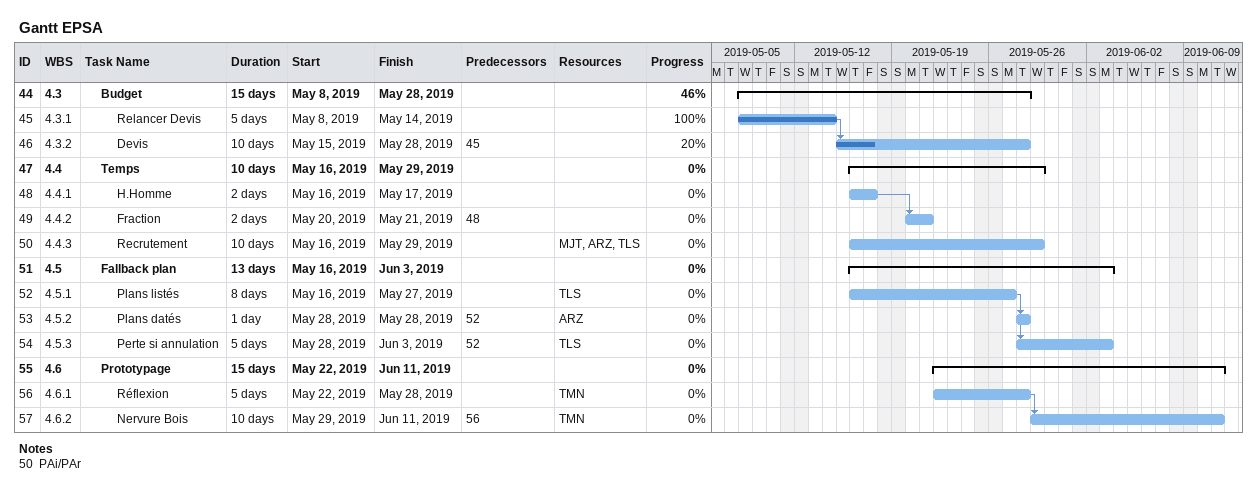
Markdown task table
Gantt EPSA

| ID | WBS | Task | Duration | Start | Finish | Predecessors | Resources | % complete |
|---|---|---|---|---|---|---|---|---|
| 44 | 4.3 | **Budget** | 15d | 2019-05-08 | 2019-05-28 |  |  | 46 |
| 45 | 4.3.1 | Relancer Devis | 5d | 2019-05-08 | 2019-05-14 |  |  | 100 |
| 46 | 4.3.2 | Devis | 10d | 2019-05-15 | 2019-05-28 | 45 |  | 20 |
| 47 | 4.4 | **Temps** | 10d | 2019-05-16 | 2019-05-29 |  |  | 0 |
| 48 | 4.4.1 | H.Homme | 2d | 2019-05-16 | 2019-05-17 |  |  | 0 |
| 49 | 4.4.2 | Fraction | 2d | 2019-05-20 | 2019-05-21 | 48 |  | 0 |
| 50 | 4.4.3 | Recrutement | 10d | 2019-05-16 | 2019-05-29 |  | MJT, ARZ, TLS | 0 |
| 51 | 4.5 | **Fallback plan** | 13d | 2019-05-16 | 2019-06-03 |  |  | 0 |
| 52 | 4.5.1 | Plans listés | 8d | 2019-05-16 | 2019-05-27 |  | TLS | 0 |
| 53 | 4.5.2 | Plans datés | 1d | 2019-05-28 | 2019-05-28 | 52 | ARZ | 0 |
| 54 | 4.5.3 | Perte si annulation | 5d | 2019-05-28 | 2019-06-03 | 52 | TLS | 0 |
| 55 | 4.6 | **Prototypage** | 15d | 2019-05-22 | 2019-06-11 |  |  | 0 |
| 56 | 4.6.1 | Réflexion | 5d | 2019-05-22 | 2019-05-28 |  | TMN | 0 |
| 57 | 4.6.2 | Nervure Bois | 10d | 2019-05-29 | 2019-06-11 | 56 | TMN | 0 |

Notes
- 50: PAi/PAr
